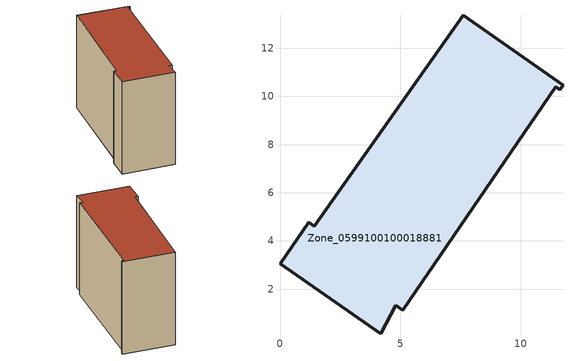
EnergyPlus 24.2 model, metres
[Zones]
Zone_0599100100018881
 floor ground (C_G): 11.46,10.4 5.09,1.11 4.8,1.33 4.19,0.14 0,3.06 1.2,4.78 1.43,4.62 7.61,13.38 11.76,10.46 11.63,10.28 z3.79
 wall outside (C_F): 11.76,10.46 7.61,13.38 1.43,4.62 1.2,4.78 0,3.06 4.19,0.14 4.8,1.33 5.09,1.11 11.46,10.4 11.63,10.28 11.76,10.46 z3.79:13.27
 roof outside (C_R): 5.09,1.11 11.46,10.4 11.63,10.28 11.76,10.46 7.61,13.38 1.43,4.62 1.2,4.78 0,3.06 4.19,0.14 4.8,1.33 z13.27
[BUILDING]
Pand.0599100100018881: North Axis=0; Terrain=City; Loads Convergence Tolerance Value=0.04; Temperature Convergence Tolerance Value=0.4; Solar Distribution=FullExterior; Maximum Number of Warmup Days=25; Minimum Number of Warmup Days=1
[Site:Location]
Rotterdam.The.Hague.AP_ZH_NLD Design_Conditions: Latitude=51.96; Longitude=4.45; Time Zone=1; Elevation=-4.5
[SITE:GROUNDTEMPERATURE:BUILDINGSURFACE]
18, 18, 18, 18, 18, 18, 18, 18, 18, 18, 18, 18
[MATERIAL] Thermal Absorptance=0.9; Solar Absorptance=0.7; Visible Absorptance=0.7
Name | Roughness | Thickness | Conductivity | Density | Specific Heat
G.TC.2015-2018 | MediumSmooth | 0.15 | 0.0428571 | 540 | 1210
F.TC.2015-2018 | Rough | 0.3 | 0.0666667 | 1920 | 840
R.TC.2015-2018 | MediumRough | 0.2 | 0.0333333 | 1500 | 1000
[CONSTRUCTION]
C_G: G.TC.2015-2018
C_F: F.TC.2015-2018
C_R: R.TC.2015-2018
[ZONE]
Zone_0599100100018881: Type=1; Multiplier=1; Ceiling Height=Autocalculate; Volume=Autocalculate; Floor Area=autocalculate; Part of Total Floor Area=Yes
[ZONEINFILTRATION:DESIGNFLOWRATE]
Infil_Zone_0599100100018881: Zone or ZoneList or Space or SpaceList=Zone_0599100100018881; Schedule=AlwaysOn; Design Flow Rate Calculation Method=Flow/Area; Flow Rate per Floor Area=0.0015; Constant Term Coefficient=1; Temperature Term Coefficient=0; Velocity Term Coefficient=0; Velocity Squared Term Coefficient=0
[HVACTEMPLATE:ZONE:IDEALLOADSAIRSYSTEM]
Zone_0599100100018881: Maximum Heating Supply Air Temperature=50; Minimum Cooling Supply Air Temperature=13; Maximum Heating Supply Air Humidity Ratio=0.0156; Minimum Cooling Supply Air Humidity Ratio=0.0077; Heating Limit=NoLimit; Cooling Limit=NoLimit; Dehumidification Control Type=ConstantSensibleHeatRatio; Cooling Sensible Heat Ratio=0.7; Dehumidification Setpoint=60; Humidification Control Type=None; Humidification Setpoint=30; Outdoor Air Method=None; Outdoor Air Flow Rate per Person=0.00944; Outdoor Air Flow Rate per Zone Floor Area=0; Outdoor Air Flow Rate per Zone=0; Demand Controlled Ventilation Type=None; Outdoor Air Economizer Type=NoEconomizer; Heat Recovery Type=None; Sensible Heat Recovery Effectiveness=0.7; Latent Heat Recovery Effectiveness=0.65
[ZONECONTROL:THERMOSTAT]
ThermostatControl_Zone_0599100100018881: Zone or ZoneList=Zone_0599100100018881; Control Type Schedule=DualSetpointControlType; Control 1=Thermostat_Zone_0599100100018881; Temperature Difference Between Cutout And Setpoint=0
[THERMOSTATSETPOINT:DUALSETPOINT]
Thermostat_Zone_0599100100018881: Heating Setpoint Temperature Schedule=HeatingSetpoint_Zone_0599100100018881; Cooling Setpoint Temperature Schedule=CoolingSetpoint_Zone_0599100100018881
[SCHEDULE:COMPACT]
HeatingSetpoint_Zone_0599100100018881: Through: 12/31, For: AllDays, Until: 24:00, 21
CoolingSetpoint_Zone_0599100100018881: Through: 12/31, For: AllDays, Until: 24:00, 24
DualSetpointControlType: Through: 12/31, For: AllDays, Until: 24:00, 4
AlwaysOn: Through: 12/31, For: AllDays, Until: 24:00, 1
